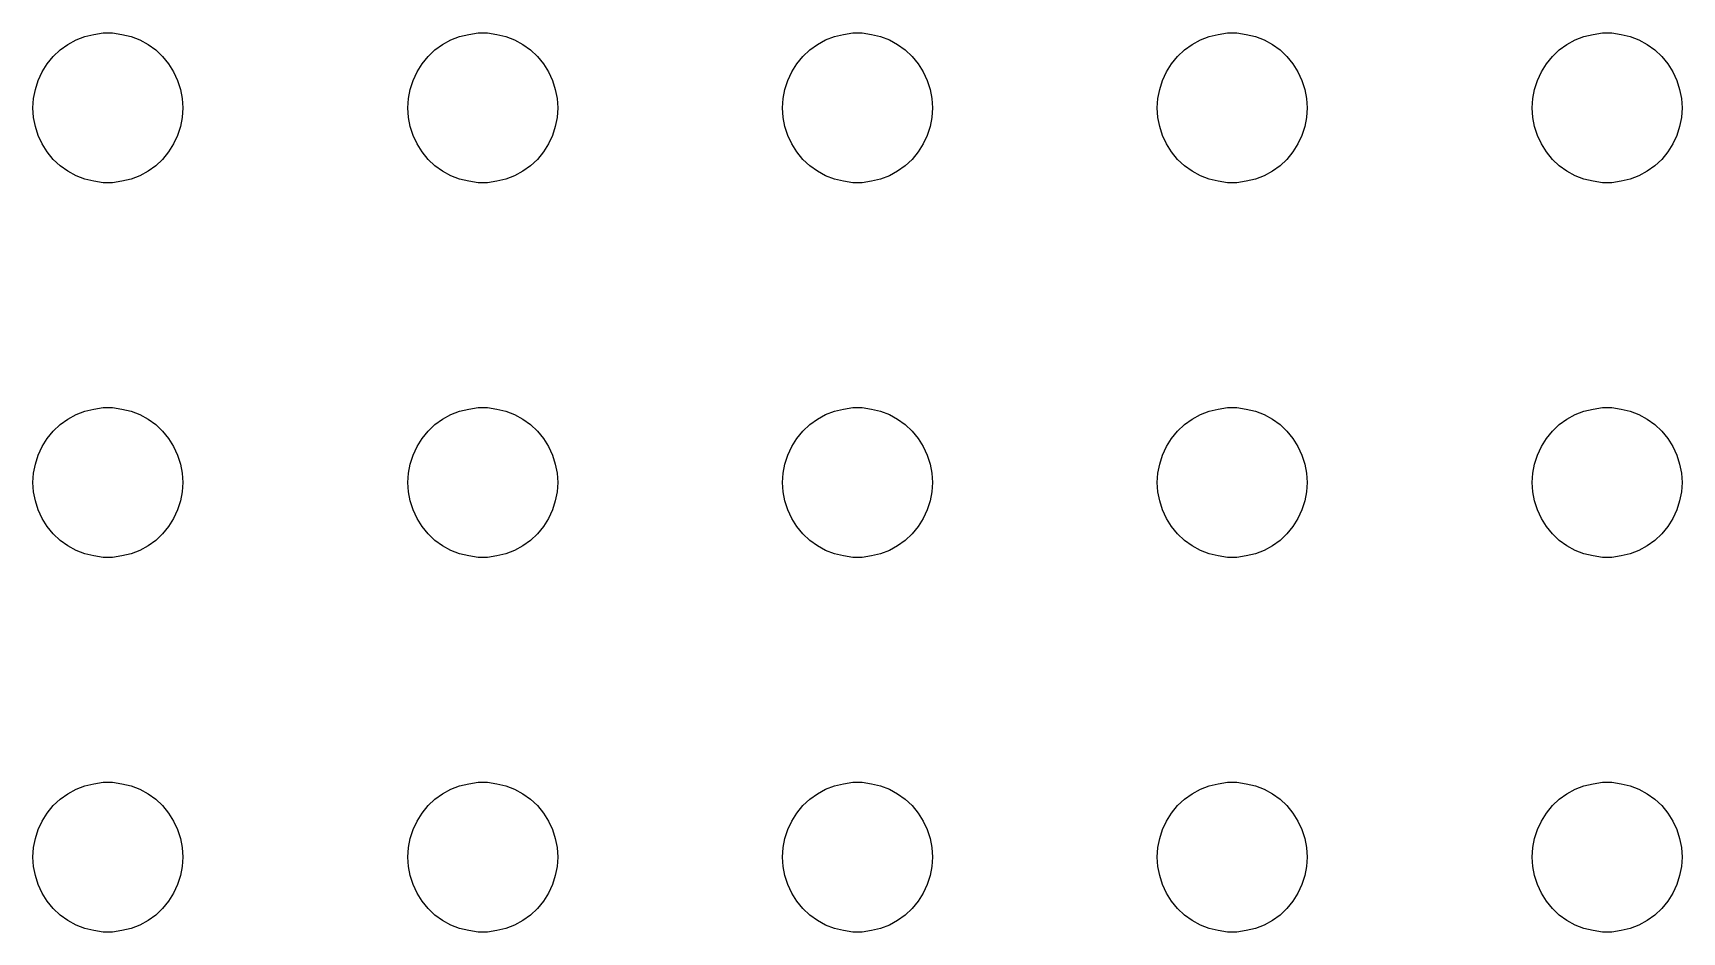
# Model space of a CAD drawing. Header units: metres. Extents: x -134 to 134, y 518 to 1078.
# Drawn here: x -69 to -36, y 1002 to 1020 of the extents above; entities that cross this region are included whole.
import ezdxf

# ---------------------------------------------------------------- set-up
doc = ezdxf.new("R2010")
doc.units = ezdxf.units.M

msp = doc.modelspace()

# ---------------------------------------------------------------- linework, layer by layer
for p, q in [((-68.4561, 1019.66), (-68.3037, 1019.77)), ((-68.3037, 1019.77), (-68.1387, 1019.86)), ((-68.1387, 1019.86), (-67.9635, 1019.93)), ((-67.9635, 1019.93), (-67.7811, 1019.97)), ((-67.7811, 1019.97), (-67.5942, 1020)), ((-67.5942, 1020), (-67.4058, 1020)), ((-67.4058, 1020), (-67.2189, 1019.97)), ((-67.2189, 1019.97), (-67.0365, 1019.93)), ((-67.0365, 1019.93), (-66.8613, 1019.86)), ((-66.8613, 1019.86), (-66.6963, 1019.77)), ((-66.6963, 1019.77), (-66.5439, 1019.66)), ((-60.9561, 1019.66), (-60.8037, 1019.77)), ((-60.8037, 1019.77), (-60.6387, 1019.86)), ((-60.6387, 1019.86), (-60.4635, 1019.93)), ((-60.4635, 1019.93), (-60.2811, 1019.97)), ((-60.2811, 1019.97), (-60.0942, 1020)), ((-60.0942, 1020), (-59.9058, 1020)), ((-59.9058, 1020), (-59.7189, 1019.97)), ((-59.7189, 1019.97), (-59.5365, 1019.93)), ((-59.5365, 1019.93), (-59.3613, 1019.86)), ((-59.3613, 1019.86), (-59.1963, 1019.77)), ((-59.1963, 1019.77), (-59.0439, 1019.66)), ((-53.4561, 1019.66), (-53.3037, 1019.77)), ((-53.3037, 1019.77), (-53.1387, 1019.86)), ((-53.1387, 1019.86), (-52.9635, 1019.93)), ((-52.9635, 1019.93), (-52.7811, 1019.97)), ((-52.7811, 1019.97), (-52.5942, 1020)), ((-52.5942, 1020), (-52.4058, 1020)), ((-52.4058, 1020), (-52.2189, 1019.97)), ((-52.2189, 1019.97), (-52.0365, 1019.93)), ((-52.0365, 1019.93), (-51.8613, 1019.86)), ((-51.8613, 1019.86), (-51.6963, 1019.77)), ((-51.6963, 1019.77), (-51.5439, 1019.66)), ((-45.9561, 1019.66), (-45.8037, 1019.77)), ((-45.8037, 1019.77), (-45.6387, 1019.86)), ((-45.6387, 1019.86), (-45.4635, 1019.93)), ((-45.4635, 1019.93), (-45.2811, 1019.97)), ((-45.2811, 1019.97), (-45.0942, 1020)), ((-45.0942, 1020), (-44.9058, 1020)), ((-44.9058, 1020), (-44.7189, 1019.97)), ((-44.7189, 1019.97), (-44.5365, 1019.93)), ((-44.5365, 1019.93), (-44.3613, 1019.86)), ((-44.3613, 1019.86), (-44.1963, 1019.77)), ((-44.1963, 1019.77), (-44.0439, 1019.66)), ((-38.4561, 1019.66), (-38.3037, 1019.77)), ((-38.3037, 1019.77), (-38.1387, 1019.86)), ((-38.1387, 1019.86), (-37.9635, 1019.93)), ((-37.9635, 1019.93), (-37.7811, 1019.97)), ((-37.7811, 1019.97), (-37.5942, 1020)), ((-37.5942, 1020), (-37.4058, 1020)), ((-37.4058, 1020), (-37.2189, 1019.97)), ((-37.2189, 1019.97), (-37.0365, 1019.93)), ((-37.0365, 1019.93), (-36.8613, 1019.86)), ((-36.8613, 1019.86), (-36.6963, 1019.77)), ((-36.6963, 1019.77), (-36.5439, 1019.66)), ((-68.8145, 1019.22), (-68.7135, 1019.38)), ((-68.7135, 1019.38), (-68.5934, 1019.53)), ((-68.5934, 1019.53), (-68.4561, 1019.66)), ((-66.5439, 1019.66), (-66.4065, 1019.53)), ((-66.4065, 1019.53), (-66.2865, 1019.38)), ((-66.2865, 1019.38), (-66.1855, 1019.22)), ((-61.3145, 1019.22), (-61.2135, 1019.38)), ((-61.2135, 1019.38), (-61.0934, 1019.53)), ((-61.0934, 1019.53), (-60.9561, 1019.66)), ((-59.0439, 1019.66), (-58.9065, 1019.53)), ((-58.9065, 1019.53), (-58.7865, 1019.38)), ((-58.7865, 1019.38), (-58.6855, 1019.22)), ((-53.8145, 1019.22), (-53.7135, 1019.38)), ((-53.7135, 1019.38), (-53.5934, 1019.53)), ((-53.5934, 1019.53), (-53.4561, 1019.66)), ((-51.5439, 1019.66), (-51.4065, 1019.53)), ((-51.4065, 1019.53), (-51.2865, 1019.38)), ((-51.2865, 1019.38), (-51.1855, 1019.22)), ((-46.3145, 1019.22), (-46.2135, 1019.38)), ((-46.2135, 1019.38), (-46.0934, 1019.53)), ((-46.0934, 1019.53), (-45.9561, 1019.66)), ((-44.0439, 1019.66), (-43.9065, 1019.53)), ((-43.9065, 1019.53), (-43.7865, 1019.38)), ((-43.7865, 1019.38), (-43.6855, 1019.22)), ((-38.8145, 1019.22), (-38.7135, 1019.38)), ((-38.7135, 1019.38), (-38.5934, 1019.53)), ((-38.5934, 1019.53), (-38.4561, 1019.66)), ((-36.5439, 1019.66), (-36.4065, 1019.53)), ((-36.4065, 1019.53), (-36.2865, 1019.38)), ((-36.2865, 1019.38), (-36.1855, 1019.22)), ((-68.9529, 1018.87), (-68.8947, 1019.05)), ((-68.8947, 1019.05), (-68.8145, 1019.22)), ((-66.1855, 1019.22), (-66.1053, 1019.05)), ((-66.1053, 1019.05), (-66.0471, 1018.87)), ((-61.4529, 1018.87), (-61.3947, 1019.05)), ((-61.3947, 1019.05), (-61.3145, 1019.22)), ((-58.6855, 1019.22), (-58.6053, 1019.05)), ((-58.6053, 1019.05), (-58.5471, 1018.87)), ((-53.9529, 1018.87), (-53.8947, 1019.05)), ((-53.8947, 1019.05), (-53.8145, 1019.22)), ((-51.1855, 1019.22), (-51.1053, 1019.05)), ((-51.1053, 1019.05), (-51.0471, 1018.87)), ((-46.4529, 1018.87), (-46.3947, 1019.05)), ((-46.3947, 1019.05), (-46.3145, 1019.22)), ((-43.6855, 1019.22), (-43.6053, 1019.05)), ((-43.6053, 1019.05), (-43.5471, 1018.87)), ((-38.9529, 1018.87), (-38.8947, 1019.05)), ((-38.8947, 1019.05), (-38.8145, 1019.22)), ((-36.1855, 1019.22), (-36.1053, 1019.05)), ((-36.1053, 1019.05), (-36.0471, 1018.87)), ((-68.9882, 1018.69), (-68.9529, 1018.87)), ((-66.0471, 1018.87), (-66.0118, 1018.69)), ((-61.4882, 1018.69), (-61.4529, 1018.87)), ((-58.5471, 1018.87), (-58.5118, 1018.69)), ((-53.9882, 1018.69), (-53.9529, 1018.87)), ((-51.0471, 1018.87), (-51.0118, 1018.69)), ((-46.4882, 1018.69), (-46.4529, 1018.87)), ((-43.5471, 1018.87), (-43.5118, 1018.69)), ((-38.9882, 1018.69), (-38.9529, 1018.87)), ((-36.0471, 1018.87), (-36.0118, 1018.69)), ((-69, 1018.5), (-68.9882, 1018.69)), ((-68.9882, 1018.31), (-69, 1018.5)), ((-66.0118, 1018.69), (-66, 1018.5)), ((-66, 1018.5), (-66.0118, 1018.31)), ((-61.5, 1018.5), (-61.4882, 1018.69)), ((-61.4882, 1018.31), (-61.5, 1018.5)), ((-58.5118, 1018.69), (-58.5, 1018.5)), ((-58.5, 1018.5), (-58.5118, 1018.31)), ((-54, 1018.5), (-53.9882, 1018.69)), ((-53.9882, 1018.31), (-54, 1018.5)), ((-51.0118, 1018.69), (-51, 1018.5)), ((-51, 1018.5), (-51.0118, 1018.31)), ((-46.5, 1018.5), (-46.4882, 1018.69)), ((-46.4882, 1018.31), (-46.5, 1018.5)), ((-43.5118, 1018.69), (-43.5, 1018.5)), ((-43.5, 1018.5), (-43.5118, 1018.31)), ((-39, 1018.5), (-38.9882, 1018.69)), ((-38.9882, 1018.31), (-39, 1018.5)), ((-36.0118, 1018.69), (-36, 1018.5)), ((-36, 1018.5), (-36.0118, 1018.31)), ((-68.9529, 1018.13), (-68.9882, 1018.31)), ((-68.8947, 1017.95), (-68.9529, 1018.13)), ((-66.0471, 1018.13), (-66.1053, 1017.95)), ((-66.0118, 1018.31), (-66.0471, 1018.13)), ((-61.4529, 1018.13), (-61.4882, 1018.31)), ((-61.3947, 1017.95), (-61.4529, 1018.13)), ((-58.5471, 1018.13), (-58.6053, 1017.95)), ((-58.5118, 1018.31), (-58.5471, 1018.13)), ((-53.9529, 1018.13), (-53.9882, 1018.31)), ((-53.8947, 1017.95), (-53.9529, 1018.13)), ((-51.0471, 1018.13), (-51.1053, 1017.95)), ((-51.0118, 1018.31), (-51.0471, 1018.13)), ((-46.4529, 1018.13), (-46.4882, 1018.31)), ((-46.3947, 1017.95), (-46.4529, 1018.13)), ((-43.5471, 1018.13), (-43.6053, 1017.95)), ((-43.5118, 1018.31), (-43.5471, 1018.13)), ((-38.9529, 1018.13), (-38.9882, 1018.31)), ((-38.8947, 1017.95), (-38.9529, 1018.13)), ((-36.0471, 1018.13), (-36.1053, 1017.95)), ((-36.0118, 1018.31), (-36.0471, 1018.13)), ((-68.8145, 1017.78), (-68.8947, 1017.95)), ((-68.7135, 1017.62), (-68.8145, 1017.78)), ((-66.1855, 1017.78), (-66.2865, 1017.62)), ((-66.1053, 1017.95), (-66.1855, 1017.78)), ((-61.3145, 1017.78), (-61.3947, 1017.95)), ((-61.2135, 1017.62), (-61.3145, 1017.78)), ((-58.6855, 1017.78), (-58.7865, 1017.62)), ((-58.6053, 1017.95), (-58.6855, 1017.78)), ((-53.8145, 1017.78), (-53.8947, 1017.95)), ((-53.7135, 1017.62), (-53.8145, 1017.78)), ((-51.1855, 1017.78), (-51.2865, 1017.62)), ((-51.1053, 1017.95), (-51.1855, 1017.78)), ((-46.3145, 1017.78), (-46.3947, 1017.95)), ((-46.2135, 1017.62), (-46.3145, 1017.78)), ((-43.6855, 1017.78), (-43.7865, 1017.62)), ((-43.6053, 1017.95), (-43.6855, 1017.78)), ((-38.8145, 1017.78), (-38.8947, 1017.95)), ((-38.7135, 1017.62), (-38.8145, 1017.78)), ((-36.1855, 1017.78), (-36.2865, 1017.62)), ((-36.1053, 1017.95), (-36.1855, 1017.78)), ((-68.5934, 1017.47), (-68.7135, 1017.62)), ((-68.4561, 1017.34), (-68.5934, 1017.47)), ((-66.4065, 1017.47), (-66.5439, 1017.34)), ((-66.2865, 1017.62), (-66.4065, 1017.47)), ((-61.0934, 1017.47), (-61.2135, 1017.62)), ((-60.9561, 1017.34), (-61.0934, 1017.47)), ((-58.9065, 1017.47), (-59.0439, 1017.34)), ((-58.7865, 1017.62), (-58.9065, 1017.47)), ((-53.5934, 1017.47), (-53.7135, 1017.62)), ((-53.4561, 1017.34), (-53.5934, 1017.47)), ((-51.4065, 1017.47), (-51.5439, 1017.34)), ((-51.2865, 1017.62), (-51.4065, 1017.47)), ((-46.0934, 1017.47), (-46.2135, 1017.62)), ((-45.9561, 1017.34), (-46.0934, 1017.47)), ((-43.9065, 1017.47), (-44.0439, 1017.34)), ((-43.7865, 1017.62), (-43.9065, 1017.47)), ((-38.5934, 1017.47), (-38.7135, 1017.62)), ((-38.4561, 1017.34), (-38.5934, 1017.47)), ((-36.4065, 1017.47), (-36.5439, 1017.34)), ((-36.2865, 1017.62), (-36.4065, 1017.47)), ((-68.3037, 1017.23), (-68.4561, 1017.34)), ((-68.1387, 1017.14), (-68.3037, 1017.23)), ((-67.9635, 1017.07), (-68.1387, 1017.14)), ((-67.7811, 1017.03), (-67.9635, 1017.07)), ((-67.0365, 1017.07), (-67.2189, 1017.03)), ((-66.8613, 1017.14), (-67.0365, 1017.07)), ((-66.6963, 1017.23), (-66.8613, 1017.14)), ((-66.5439, 1017.34), (-66.6963, 1017.23)), ((-60.8037, 1017.23), (-60.9561, 1017.34)), ((-60.6387, 1017.14), (-60.8037, 1017.23)), ((-60.4635, 1017.07), (-60.6387, 1017.14)), ((-60.2811, 1017.03), (-60.4635, 1017.07)), ((-59.5365, 1017.07), (-59.7189, 1017.03)), ((-59.3613, 1017.14), (-59.5365, 1017.07)), ((-59.1963, 1017.23), (-59.3613, 1017.14)), ((-59.0439, 1017.34), (-59.1963, 1017.23)), ((-53.3037, 1017.23), (-53.4561, 1017.34)), ((-53.1387, 1017.14), (-53.3037, 1017.23)), ((-52.9635, 1017.07), (-53.1387, 1017.14)), ((-52.7811, 1017.03), (-52.9635, 1017.07)), ((-52.0365, 1017.07), (-52.2189, 1017.03)), ((-51.8613, 1017.14), (-52.0365, 1017.07)), ((-51.6963, 1017.23), (-51.8613, 1017.14)), ((-51.5439, 1017.34), (-51.6963, 1017.23)), ((-45.8037, 1017.23), (-45.9561, 1017.34)), ((-45.6387, 1017.14), (-45.8037, 1017.23)), ((-45.4635, 1017.07), (-45.6387, 1017.14)), ((-45.2811, 1017.03), (-45.4635, 1017.07)), ((-44.5365, 1017.07), (-44.7189, 1017.03)), ((-44.3613, 1017.14), (-44.5365, 1017.07)), ((-44.1963, 1017.23), (-44.3613, 1017.14)), ((-44.0439, 1017.34), (-44.1963, 1017.23)), ((-38.3037, 1017.23), (-38.4561, 1017.34)), ((-38.1387, 1017.14), (-38.3037, 1017.23)), ((-37.9635, 1017.07), (-38.1387, 1017.14)), ((-37.7811, 1017.03), (-37.9635, 1017.07)), ((-37.0365, 1017.07), (-37.2189, 1017.03)), ((-36.8613, 1017.14), (-37.0365, 1017.07)), ((-36.6963, 1017.23), (-36.8613, 1017.14)), ((-36.5439, 1017.34), (-36.6963, 1017.23)), ((-67.5942, 1017), (-67.7811, 1017.03)), ((-67.4058, 1017), (-67.5942, 1017)), ((-67.2189, 1017.03), (-67.4058, 1017)), ((-60.0942, 1017), (-60.2811, 1017.03)), ((-59.9058, 1017), (-60.0942, 1017)), ((-59.7189, 1017.03), (-59.9058, 1017)), ((-52.5942, 1017), (-52.7811, 1017.03)), ((-52.4058, 1017), (-52.5942, 1017)), ((-52.2189, 1017.03), (-52.4058, 1017)), ((-45.0942, 1017), (-45.2811, 1017.03)), ((-44.9058, 1017), (-45.0942, 1017)), ((-44.7189, 1017.03), (-44.9058, 1017)), ((-37.5942, 1017), (-37.7811, 1017.03)), ((-37.4058, 1017), (-37.5942, 1017)), ((-37.2189, 1017.03), (-37.4058, 1017)), ((-67.9635, 1012.43), (-67.7811, 1012.47)), ((-67.7811, 1012.47), (-67.5942, 1012.5)), ((-67.5942, 1012.5), (-67.4058, 1012.5)), ((-67.4058, 1012.5), (-67.2189, 1012.47)), ((-67.2189, 1012.47), (-67.0365, 1012.43)), ((-60.4635, 1012.43), (-60.2811, 1012.47)), ((-60.2811, 1012.47), (-60.0942, 1012.5)), ((-60.0942, 1012.5), (-59.9058, 1012.5)), ((-59.9058, 1012.5), (-59.7189, 1012.47)), ((-59.7189, 1012.47), (-59.5365, 1012.43)), ((-52.9635, 1012.43), (-52.7811, 1012.47)), ((-52.7811, 1012.47), (-52.5942, 1012.5)), ((-52.5942, 1012.5), (-52.4058, 1012.5)), ((-52.4058, 1012.5), (-52.2189, 1012.47)), ((-52.2189, 1012.47), (-52.0365, 1012.43)), ((-45.4635, 1012.43), (-45.2811, 1012.47)), ((-45.2811, 1012.47), (-45.0942, 1012.5)), ((-45.0942, 1012.5), (-44.9058, 1012.5)), ((-44.9058, 1012.5), (-44.7189, 1012.47)), ((-44.7189, 1012.47), (-44.5365, 1012.43)), ((-37.9635, 1012.43), (-37.7811, 1012.47)), ((-37.7811, 1012.47), (-37.5942, 1012.5)), ((-37.5942, 1012.5), (-37.4058, 1012.5)), ((-37.4058, 1012.5), (-37.2189, 1012.47)), ((-37.2189, 1012.47), (-37.0365, 1012.43)), ((-68.5934, 1012.03), (-68.4561, 1012.16)), ((-68.4561, 1012.16), (-68.3037, 1012.27)), ((-68.3037, 1012.27), (-68.1387, 1012.36)), ((-68.1387, 1012.36), (-67.9635, 1012.43)), ((-67.0365, 1012.43), (-66.8613, 1012.36)), ((-66.8613, 1012.36), (-66.6963, 1012.27)), ((-66.6963, 1012.27), (-66.5439, 1012.16)), ((-66.5439, 1012.16), (-66.4065, 1012.03)), ((-61.0934, 1012.03), (-60.9561, 1012.16)), ((-60.9561, 1012.16), (-60.8037, 1012.27)), ((-60.8037, 1012.27), (-60.6387, 1012.36)), ((-60.6387, 1012.36), (-60.4635, 1012.43)), ((-59.5365, 1012.43), (-59.3613, 1012.36)), ((-59.3613, 1012.36), (-59.1963, 1012.27)), ((-59.1963, 1012.27), (-59.0439, 1012.16)), ((-59.0439, 1012.16), (-58.9065, 1012.03)), ((-53.5934, 1012.03), (-53.4561, 1012.16)), ((-53.4561, 1012.16), (-53.3037, 1012.27)), ((-53.3037, 1012.27), (-53.1387, 1012.36)), ((-53.1387, 1012.36), (-52.9635, 1012.43)), ((-52.0365, 1012.43), (-51.8613, 1012.36)), ((-51.8613, 1012.36), (-51.6963, 1012.27)), ((-51.6963, 1012.27), (-51.5439, 1012.16)), ((-51.5439, 1012.16), (-51.4065, 1012.03)), ((-46.0934, 1012.03), (-45.9561, 1012.16)), ((-45.9561, 1012.16), (-45.8037, 1012.27)), ((-45.8037, 1012.27), (-45.6387, 1012.36)), ((-45.6387, 1012.36), (-45.4635, 1012.43)), ((-44.5365, 1012.43), (-44.3613, 1012.36)), ((-44.3613, 1012.36), (-44.1963, 1012.27)), ((-44.1963, 1012.27), (-44.0439, 1012.16)), ((-44.0439, 1012.16), (-43.9065, 1012.03)), ((-38.5934, 1012.03), (-38.4561, 1012.16)), ((-38.4561, 1012.16), (-38.3037, 1012.27)), ((-38.3037, 1012.27), (-38.1387, 1012.36)), ((-38.1387, 1012.36), (-37.9635, 1012.43)), ((-37.0365, 1012.43), (-36.8613, 1012.36)), ((-36.8613, 1012.36), (-36.6963, 1012.27)), ((-36.6963, 1012.27), (-36.5439, 1012.16)), ((-36.5439, 1012.16), (-36.4065, 1012.03)), ((-68.8145, 1011.72), (-68.7135, 1011.88)), ((-68.7135, 1011.88), (-68.5934, 1012.03)), ((-66.4065, 1012.03), (-66.2865, 1011.88)), ((-66.2865, 1011.88), (-66.1855, 1011.72)), ((-61.3145, 1011.72), (-61.2135, 1011.88)), ((-61.2135, 1011.88), (-61.0934, 1012.03)), ((-58.9065, 1012.03), (-58.7865, 1011.88)), ((-58.7865, 1011.88), (-58.6855, 1011.72)), ((-53.8145, 1011.72), (-53.7135, 1011.88)), ((-53.7135, 1011.88), (-53.5934, 1012.03)), ((-51.4065, 1012.03), (-51.2865, 1011.88)), ((-51.2865, 1011.88), (-51.1855, 1011.72)), ((-46.3145, 1011.72), (-46.2135, 1011.88)), ((-46.2135, 1011.88), (-46.0934, 1012.03)), ((-43.9065, 1012.03), (-43.7865, 1011.88)), ((-43.7865, 1011.88), (-43.6855, 1011.72)), ((-38.8145, 1011.72), (-38.7135, 1011.88)), ((-38.7135, 1011.88), (-38.5934, 1012.03)), ((-36.4065, 1012.03), (-36.2865, 1011.88)), ((-36.2865, 1011.88), (-36.1855, 1011.72)), ((-68.9529, 1011.37), (-68.8947, 1011.55)), ((-68.8947, 1011.55), (-68.8145, 1011.72)), ((-66.1855, 1011.72), (-66.1053, 1011.55)), ((-66.1053, 1011.55), (-66.0471, 1011.37)), ((-61.4529, 1011.37), (-61.3947, 1011.55)), ((-61.3947, 1011.55), (-61.3145, 1011.72)), ((-58.6855, 1011.72), (-58.6053, 1011.55)), ((-58.6053, 1011.55), (-58.5471, 1011.37)), ((-53.9529, 1011.37), (-53.8947, 1011.55)), ((-53.8947, 1011.55), (-53.8145, 1011.72)), ((-51.1855, 1011.72), (-51.1053, 1011.55)), ((-51.1053, 1011.55), (-51.0471, 1011.37)), ((-46.4529, 1011.37), (-46.3947, 1011.55)), ((-46.3947, 1011.55), (-46.3145, 1011.72)), ((-43.6855, 1011.72), (-43.6053, 1011.55)), ((-43.6053, 1011.55), (-43.5471, 1011.37)), ((-38.9529, 1011.37), (-38.8947, 1011.55)), ((-38.8947, 1011.55), (-38.8145, 1011.72)), ((-36.1855, 1011.72), (-36.1053, 1011.55)), ((-36.1053, 1011.55), (-36.0471, 1011.37)), ((-69, 1011), (-68.9882, 1011.19)), ((-68.9882, 1011.19), (-68.9529, 1011.37)), ((-66.0471, 1011.37), (-66.0118, 1011.19)), ((-66.0118, 1011.19), (-66, 1011)), ((-61.5, 1011), (-61.4882, 1011.19)), ((-61.4882, 1011.19), (-61.4529, 1011.37)), ((-58.5471, 1011.37), (-58.5118, 1011.19)), ((-58.5118, 1011.19), (-58.5, 1011)), ((-54, 1011), (-53.9882, 1011.19)), ((-53.9882, 1011.19), (-53.9529, 1011.37)), ((-51.0471, 1011.37), (-51.0118, 1011.19)), ((-51.0118, 1011.19), (-51, 1011)), ((-46.5, 1011), (-46.4882, 1011.19)), ((-46.4882, 1011.19), (-46.4529, 1011.37)), ((-43.5471, 1011.37), (-43.5118, 1011.19)), ((-43.5118, 1011.19), (-43.5, 1011)), ((-39, 1011), (-38.9882, 1011.19)), ((-38.9882, 1011.19), (-38.9529, 1011.37)), ((-36.0471, 1011.37), (-36.0118, 1011.19)), ((-36.0118, 1011.19), (-36, 1011)), ((-68.9882, 1010.81), (-69, 1011)), ((-68.9529, 1010.63), (-68.9882, 1010.81)), ((-66.0118, 1010.81), (-66.0471, 1010.63)), ((-66, 1011), (-66.0118, 1010.81)), ((-61.4882, 1010.81), (-61.5, 1011)), ((-61.4529, 1010.63), (-61.4882, 1010.81)), ((-58.5118, 1010.81), (-58.5471, 1010.63)), ((-58.5, 1011), (-58.5118, 1010.81)), ((-53.9882, 1010.81), (-54, 1011)), ((-53.9529, 1010.63), (-53.9882, 1010.81)), ((-51.0118, 1010.81), (-51.0471, 1010.63)), ((-51, 1011), (-51.0118, 1010.81)), ((-46.4882, 1010.81), (-46.5, 1011)), ((-46.4529, 1010.63), (-46.4882, 1010.81)), ((-43.5118, 1010.81), (-43.5471, 1010.63)), ((-43.5, 1011), (-43.5118, 1010.81)), ((-38.9882, 1010.81), (-39, 1011)), ((-38.9529, 1010.63), (-38.9882, 1010.81)), ((-36.0118, 1010.81), (-36.0471, 1010.63)), ((-36, 1011), (-36.0118, 1010.81)), ((-68.8947, 1010.45), (-68.9529, 1010.63)), ((-66.0471, 1010.63), (-66.1053, 1010.45)), ((-61.3947, 1010.45), (-61.4529, 1010.63)), ((-58.5471, 1010.63), (-58.6053, 1010.45)), ((-53.8947, 1010.45), (-53.9529, 1010.63)), ((-51.0471, 1010.63), (-51.1053, 1010.45)), ((-46.3947, 1010.45), (-46.4529, 1010.63)), ((-43.5471, 1010.63), (-43.6053, 1010.45)), ((-38.8947, 1010.45), (-38.9529, 1010.63)), ((-36.0471, 1010.63), (-36.1053, 1010.45)), ((-68.8145, 1010.28), (-68.8947, 1010.45)), ((-68.7135, 1010.12), (-68.8145, 1010.28)), ((-66.1855, 1010.28), (-66.2865, 1010.12)), ((-66.1053, 1010.45), (-66.1855, 1010.28)), ((-61.3145, 1010.28), (-61.3947, 1010.45)), ((-61.2135, 1010.12), (-61.3145, 1010.28)), ((-58.6855, 1010.28), (-58.7865, 1010.12)), ((-58.6053, 1010.45), (-58.6855, 1010.28)), ((-53.8145, 1010.28), (-53.8947, 1010.45)), ((-53.7135, 1010.12), (-53.8145, 1010.28)), ((-51.1855, 1010.28), (-51.2865, 1010.12)), ((-51.1053, 1010.45), (-51.1855, 1010.28)), ((-46.3145, 1010.28), (-46.3947, 1010.45)), ((-46.2135, 1010.12), (-46.3145, 1010.28)), ((-43.6855, 1010.28), (-43.7865, 1010.12)), ((-43.6053, 1010.45), (-43.6855, 1010.28)), ((-38.8145, 1010.28), (-38.8947, 1010.45)), ((-38.7135, 1010.12), (-38.8145, 1010.28)), ((-36.1855, 1010.28), (-36.2865, 1010.12)), ((-36.1053, 1010.45), (-36.1855, 1010.28)), ((-68.5934, 1009.97), (-68.7135, 1010.12)), ((-68.4561, 1009.84), (-68.5934, 1009.97)), ((-68.3037, 1009.73), (-68.4561, 1009.84)), ((-66.5439, 1009.84), (-66.6963, 1009.73)), ((-66.4065, 1009.97), (-66.5439, 1009.84)), ((-66.2865, 1010.12), (-66.4065, 1009.97)), ((-61.0934, 1009.97), (-61.2135, 1010.12)), ((-60.9561, 1009.84), (-61.0934, 1009.97)), ((-60.8037, 1009.73), (-60.9561, 1009.84)), ((-59.0439, 1009.84), (-59.1963, 1009.73)), ((-58.9065, 1009.97), (-59.0439, 1009.84)), ((-58.7865, 1010.12), (-58.9065, 1009.97)), ((-53.5934, 1009.97), (-53.7135, 1010.12)), ((-53.4561, 1009.84), (-53.5934, 1009.97)), ((-53.3037, 1009.73), (-53.4561, 1009.84)), ((-51.5439, 1009.84), (-51.6963, 1009.73)), ((-51.4065, 1009.97), (-51.5439, 1009.84)), ((-51.2865, 1010.12), (-51.4065, 1009.97)), ((-46.0934, 1009.97), (-46.2135, 1010.12)), ((-45.9561, 1009.84), (-46.0934, 1009.97)), ((-45.8037, 1009.73), (-45.9561, 1009.84)), ((-44.0439, 1009.84), (-44.1963, 1009.73)), ((-43.9065, 1009.97), (-44.0439, 1009.84)), ((-43.7865, 1010.12), (-43.9065, 1009.97)), ((-38.5934, 1009.97), (-38.7135, 1010.12)), ((-38.4561, 1009.84), (-38.5934, 1009.97)), ((-38.3037, 1009.73), (-38.4561, 1009.84)), ((-36.5439, 1009.84), (-36.6963, 1009.73)), ((-36.4065, 1009.97), (-36.5439, 1009.84)), ((-36.2865, 1010.12), (-36.4065, 1009.97)), ((-68.1387, 1009.64), (-68.3037, 1009.73)), ((-67.9635, 1009.57), (-68.1387, 1009.64)), ((-67.7811, 1009.53), (-67.9635, 1009.57)), ((-67.5942, 1009.5), (-67.7811, 1009.53)), ((-67.4058, 1009.5), (-67.5942, 1009.5)), ((-67.2189, 1009.53), (-67.4058, 1009.5)), ((-67.0365, 1009.57), (-67.2189, 1009.53)), ((-66.8613, 1009.64), (-67.0365, 1009.57)), ((-66.6963, 1009.73), (-66.8613, 1009.64)), ((-60.6387, 1009.64), (-60.8037, 1009.73)), ((-60.4635, 1009.57), (-60.6387, 1009.64)), ((-60.2811, 1009.53), (-60.4635, 1009.57)), ((-60.0942, 1009.5), (-60.2811, 1009.53)), ((-59.9058, 1009.5), (-60.0942, 1009.5)), ((-59.7189, 1009.53), (-59.9058, 1009.5)), ((-59.5365, 1009.57), (-59.7189, 1009.53)), ((-59.3613, 1009.64), (-59.5365, 1009.57)), ((-59.1963, 1009.73), (-59.3613, 1009.64)), ((-53.1387, 1009.64), (-53.3037, 1009.73)), ((-52.9635, 1009.57), (-53.1387, 1009.64)), ((-52.7811, 1009.53), (-52.9635, 1009.57)), ((-52.5942, 1009.5), (-52.7811, 1009.53)), ((-52.4058, 1009.5), (-52.5942, 1009.5)), ((-52.2189, 1009.53), (-52.4058, 1009.5)), ((-52.0365, 1009.57), (-52.2189, 1009.53)), ((-51.8613, 1009.64), (-52.0365, 1009.57)), ((-51.6963, 1009.73), (-51.8613, 1009.64)), ((-45.6387, 1009.64), (-45.8037, 1009.73)), ((-45.4635, 1009.57), (-45.6387, 1009.64)), ((-45.2811, 1009.53), (-45.4635, 1009.57)), ((-45.0942, 1009.5), (-45.2811, 1009.53)), ((-44.9058, 1009.5), (-45.0942, 1009.5)), ((-44.7189, 1009.53), (-44.9058, 1009.5)), ((-44.5365, 1009.57), (-44.7189, 1009.53)), ((-44.3613, 1009.64), (-44.5365, 1009.57)), ((-44.1963, 1009.73), (-44.3613, 1009.64)), ((-38.1387, 1009.64), (-38.3037, 1009.73)), ((-37.9635, 1009.57), (-38.1387, 1009.64)), ((-37.7811, 1009.53), (-37.9635, 1009.57)), ((-37.5942, 1009.5), (-37.7811, 1009.53)), ((-37.4058, 1009.5), (-37.5942, 1009.5)), ((-37.2189, 1009.53), (-37.4058, 1009.5)), ((-37.0365, 1009.57), (-37.2189, 1009.53)), ((-36.8613, 1009.64), (-37.0365, 1009.57)), ((-36.6963, 1009.73), (-36.8613, 1009.64)), ((-68.3037, 1004.77), (-68.1387, 1004.86)), ((-68.1387, 1004.86), (-67.9635, 1004.93)), ((-67.9635, 1004.93), (-67.7811, 1004.97)), ((-67.7811, 1004.97), (-67.5942, 1005)), ((-67.5942, 1005), (-67.4058, 1005)), ((-67.4058, 1005), (-67.2189, 1004.97)), ((-67.2189, 1004.97), (-67.0365, 1004.93)), ((-67.0365, 1004.93), (-66.8613, 1004.86)), ((-66.8613, 1004.86), (-66.6963, 1004.77)), ((-60.8037, 1004.77), (-60.6387, 1004.86)), ((-60.6387, 1004.86), (-60.4635, 1004.93)), ((-60.4635, 1004.93), (-60.2811, 1004.97)), ((-60.2811, 1004.97), (-60.0942, 1005)), ((-60.0942, 1005), (-59.9058, 1005)), ((-59.9058, 1005), (-59.7189, 1004.97)), ((-59.7189, 1004.97), (-59.5365, 1004.93)), ((-59.5365, 1004.93), (-59.3613, 1004.86)), ((-59.3613, 1004.86), (-59.1963, 1004.77)), ((-53.3037, 1004.77), (-53.1387, 1004.86)), ((-53.1387, 1004.86), (-52.9635, 1004.93)), ((-52.9635, 1004.93), (-52.7811, 1004.97)), ((-52.7811, 1004.97), (-52.5942, 1005)), ((-52.5942, 1005), (-52.4058, 1005)), ((-52.4058, 1005), (-52.2189, 1004.97)), ((-52.2189, 1004.97), (-52.0365, 1004.93)), ((-52.0365, 1004.93), (-51.8613, 1004.86)), ((-51.8613, 1004.86), (-51.6963, 1004.77)), ((-45.8037, 1004.77), (-45.6387, 1004.86)), ((-45.6387, 1004.86), (-45.4635, 1004.93)), ((-45.4635, 1004.93), (-45.2811, 1004.97)), ((-45.2811, 1004.97), (-45.0942, 1005)), ((-45.0942, 1005), (-44.9058, 1005)), ((-44.9058, 1005), (-44.7189, 1004.97)), ((-44.7189, 1004.97), (-44.5365, 1004.93)), ((-44.5365, 1004.93), (-44.3613, 1004.86)), ((-44.3613, 1004.86), (-44.1963, 1004.77)), ((-38.3037, 1004.77), (-38.1387, 1004.86)), ((-38.1387, 1004.86), (-37.9635, 1004.93)), ((-37.9635, 1004.93), (-37.7811, 1004.97)), ((-37.7811, 1004.97), (-37.5942, 1005)), ((-37.5942, 1005), (-37.4058, 1005)), ((-37.4058, 1005), (-37.2189, 1004.97)), ((-37.2189, 1004.97), (-37.0365, 1004.93)), ((-37.0365, 1004.93), (-36.8613, 1004.86)), ((-36.8613, 1004.86), (-36.6963, 1004.77)), ((-68.7135, 1004.38), (-68.5934, 1004.53)), ((-68.5934, 1004.53), (-68.4561, 1004.66)), ((-68.4561, 1004.66), (-68.3037, 1004.77)), ((-66.6963, 1004.77), (-66.5439, 1004.66)), ((-66.5439, 1004.66), (-66.4065, 1004.53)), ((-66.4065, 1004.53), (-66.2865, 1004.38)), ((-61.2135, 1004.38), (-61.0934, 1004.53)), ((-61.0934, 1004.53), (-60.9561, 1004.66)), ((-60.9561, 1004.66), (-60.8037, 1004.77)), ((-59.1963, 1004.77), (-59.0439, 1004.66)), ((-59.0439, 1004.66), (-58.9065, 1004.53)), ((-58.9065, 1004.53), (-58.7865, 1004.38)), ((-53.7135, 1004.38), (-53.5934, 1004.53)), ((-53.5934, 1004.53), (-53.4561, 1004.66)), ((-53.4561, 1004.66), (-53.3037, 1004.77)), ((-51.6963, 1004.77), (-51.5439, 1004.66)), ((-51.5439, 1004.66), (-51.4065, 1004.53)), ((-51.4065, 1004.53), (-51.2865, 1004.38)), ((-46.2135, 1004.38), (-46.0934, 1004.53)), ((-46.0934, 1004.53), (-45.9561, 1004.66)), ((-45.9561, 1004.66), (-45.8037, 1004.77)), ((-44.1963, 1004.77), (-44.0439, 1004.66)), ((-44.0439, 1004.66), (-43.9065, 1004.53)), ((-43.9065, 1004.53), (-43.7865, 1004.38)), ((-38.7135, 1004.38), (-38.5934, 1004.53)), ((-38.5934, 1004.53), (-38.4561, 1004.66)), ((-38.4561, 1004.66), (-38.3037, 1004.77)), ((-36.6963, 1004.77), (-36.5439, 1004.66)), ((-36.5439, 1004.66), (-36.4065, 1004.53)), ((-36.4065, 1004.53), (-36.2865, 1004.38)), ((-68.8947, 1004.05), (-68.8145, 1004.22)), ((-68.8145, 1004.22), (-68.7135, 1004.38)), ((-66.2865, 1004.38), (-66.1855, 1004.22)), ((-66.1855, 1004.22), (-66.1053, 1004.05)), ((-61.3947, 1004.05), (-61.3145, 1004.22)), ((-61.3145, 1004.22), (-61.2135, 1004.38)), ((-58.7865, 1004.38), (-58.6855, 1004.22)), ((-58.6855, 1004.22), (-58.6053, 1004.05)), ((-53.8947, 1004.05), (-53.8145, 1004.22)), ((-53.8145, 1004.22), (-53.7135, 1004.38)), ((-51.2865, 1004.38), (-51.1855, 1004.22)), ((-51.1855, 1004.22), (-51.1053, 1004.05)), ((-46.3947, 1004.05), (-46.3145, 1004.22)), ((-46.3145, 1004.22), (-46.2135, 1004.38)), ((-43.7865, 1004.38), (-43.6855, 1004.22)), ((-43.6855, 1004.22), (-43.6053, 1004.05)), ((-38.8947, 1004.05), (-38.8145, 1004.22)), ((-38.8145, 1004.22), (-38.7135, 1004.38)), ((-36.2865, 1004.38), (-36.1855, 1004.22)), ((-36.1855, 1004.22), (-36.1053, 1004.05)), ((-68.9882, 1003.69), (-68.9529, 1003.87)), ((-68.9529, 1003.87), (-68.8947, 1004.05)), ((-66.1053, 1004.05), (-66.0471, 1003.87)), ((-66.0471, 1003.87), (-66.0118, 1003.69)), ((-61.4882, 1003.69), (-61.4529, 1003.87)), ((-61.4529, 1003.87), (-61.3947, 1004.05)), ((-58.6053, 1004.05), (-58.5471, 1003.87)), ((-58.5471, 1003.87), (-58.5118, 1003.69)), ((-53.9882, 1003.69), (-53.9529, 1003.87)), ((-53.9529, 1003.87), (-53.8947, 1004.05)), ((-51.1053, 1004.05), (-51.0471, 1003.87)), ((-51.0471, 1003.87), (-51.0118, 1003.69)), ((-46.4882, 1003.69), (-46.4529, 1003.87)), ((-46.4529, 1003.87), (-46.3947, 1004.05)), ((-43.6053, 1004.05), (-43.5471, 1003.87)), ((-43.5471, 1003.87), (-43.5118, 1003.69)), ((-38.9882, 1003.69), (-38.9529, 1003.87)), ((-38.9529, 1003.87), (-38.8947, 1004.05)), ((-36.1053, 1004.05), (-36.0471, 1003.87)), ((-36.0471, 1003.87), (-36.0118, 1003.69)), ((-69, 1003.5), (-68.9882, 1003.69)), ((-66.0118, 1003.69), (-66, 1003.5)), ((-61.5, 1003.5), (-61.4882, 1003.69)), ((-58.5118, 1003.69), (-58.5, 1003.5)), ((-54, 1003.5), (-53.9882, 1003.69)), ((-51.0118, 1003.69), (-51, 1003.5)), ((-46.5, 1003.5), (-46.4882, 1003.69)), ((-43.5118, 1003.69), (-43.5, 1003.5)), ((-39, 1003.5), (-38.9882, 1003.69)), ((-36.0118, 1003.69), (-36, 1003.5)), ((-68.9882, 1003.31), (-69, 1003.5)), ((-68.9529, 1003.13), (-68.9882, 1003.31)), ((-66.0118, 1003.31), (-66.0471, 1003.13)), ((-66, 1003.5), (-66.0118, 1003.31)), ((-61.4882, 1003.31), (-61.5, 1003.5)), ((-61.4529, 1003.13), (-61.4882, 1003.31)), ((-58.5118, 1003.31), (-58.5471, 1003.13)), ((-58.5, 1003.5), (-58.5118, 1003.31)), ((-53.9882, 1003.31), (-54, 1003.5)), ((-53.9529, 1003.13), (-53.9882, 1003.31)), ((-51.0118, 1003.31), (-51.0471, 1003.13)), ((-51, 1003.5), (-51.0118, 1003.31)), ((-46.4882, 1003.31), (-46.5, 1003.5)), ((-46.4529, 1003.13), (-46.4882, 1003.31)), ((-43.5118, 1003.31), (-43.5471, 1003.13)), ((-43.5, 1003.5), (-43.5118, 1003.31)), ((-38.9882, 1003.31), (-39, 1003.5)), ((-38.9529, 1003.13), (-38.9882, 1003.31)), ((-36.0118, 1003.31), (-36.0471, 1003.13)), ((-36, 1003.5), (-36.0118, 1003.31)), ((-68.8947, 1002.95), (-68.9529, 1003.13)), ((-68.8145, 1002.78), (-68.8947, 1002.95)), ((-66.1053, 1002.95), (-66.1855, 1002.78)), ((-66.0471, 1003.13), (-66.1053, 1002.95)), ((-61.3947, 1002.95), (-61.4529, 1003.13)), ((-61.3145, 1002.78), (-61.3947, 1002.95)), ((-58.6053, 1002.95), (-58.6855, 1002.78)), ((-58.5471, 1003.13), (-58.6053, 1002.95)), ((-53.8947, 1002.95), (-53.9529, 1003.13)), ((-53.8145, 1002.78), (-53.8947, 1002.95)), ((-51.1053, 1002.95), (-51.1855, 1002.78)), ((-51.0471, 1003.13), (-51.1053, 1002.95)), ((-46.3947, 1002.95), (-46.4529, 1003.13)), ((-46.3145, 1002.78), (-46.3947, 1002.95)), ((-43.6053, 1002.95), (-43.6855, 1002.78)), ((-43.5471, 1003.13), (-43.6053, 1002.95)), ((-38.8947, 1002.95), (-38.9529, 1003.13)), ((-38.8145, 1002.78), (-38.8947, 1002.95)), ((-36.1053, 1002.95), (-36.1855, 1002.78)), ((-36.0471, 1003.13), (-36.1053, 1002.95)), ((-68.7135, 1002.62), (-68.8145, 1002.78)), ((-68.5934, 1002.47), (-68.7135, 1002.62)), ((-66.2865, 1002.62), (-66.4065, 1002.47)), ((-66.1855, 1002.78), (-66.2865, 1002.62)), ((-61.2135, 1002.62), (-61.3145, 1002.78)), ((-61.0934, 1002.47), (-61.2135, 1002.62)), ((-58.7865, 1002.62), (-58.9065, 1002.47)), ((-58.6855, 1002.78), (-58.7865, 1002.62)), ((-53.7135, 1002.62), (-53.8145, 1002.78)), ((-53.5934, 1002.47), (-53.7135, 1002.62)), ((-51.2865, 1002.62), (-51.4065, 1002.47)), ((-51.1855, 1002.78), (-51.2865, 1002.62)), ((-46.2135, 1002.62), (-46.3145, 1002.78)), ((-46.0934, 1002.47), (-46.2135, 1002.62)), ((-43.7865, 1002.62), (-43.9065, 1002.47)), ((-43.6855, 1002.78), (-43.7865, 1002.62)), ((-38.7135, 1002.62), (-38.8145, 1002.78)), ((-38.5934, 1002.47), (-38.7135, 1002.62)), ((-36.2865, 1002.62), (-36.4065, 1002.47)), ((-36.1855, 1002.78), (-36.2865, 1002.62)), ((-68.4561, 1002.34), (-68.5934, 1002.47)), ((-68.3037, 1002.23), (-68.4561, 1002.34)), ((-68.1387, 1002.14), (-68.3037, 1002.23)), ((-66.6963, 1002.23), (-66.8613, 1002.14)), ((-66.5439, 1002.34), (-66.6963, 1002.23)), ((-66.4065, 1002.47), (-66.5439, 1002.34)), ((-60.9561, 1002.34), (-61.0934, 1002.47)), ((-60.8037, 1002.23), (-60.9561, 1002.34)), ((-60.6387, 1002.14), (-60.8037, 1002.23)), ((-59.1963, 1002.23), (-59.3613, 1002.14)), ((-59.0439, 1002.34), (-59.1963, 1002.23)), ((-58.9065, 1002.47), (-59.0439, 1002.34)), ((-53.4561, 1002.34), (-53.5934, 1002.47)), ((-53.3037, 1002.23), (-53.4561, 1002.34)), ((-53.1387, 1002.14), (-53.3037, 1002.23)), ((-51.6963, 1002.23), (-51.8613, 1002.14)), ((-51.5439, 1002.34), (-51.6963, 1002.23)), ((-51.4065, 1002.47), (-51.5439, 1002.34)), ((-45.9561, 1002.34), (-46.0934, 1002.47)), ((-45.8037, 1002.23), (-45.9561, 1002.34)), ((-45.6387, 1002.14), (-45.8037, 1002.23)), ((-44.1963, 1002.23), (-44.3613, 1002.14)), ((-44.0439, 1002.34), (-44.1963, 1002.23)), ((-43.9065, 1002.47), (-44.0439, 1002.34)), ((-38.4561, 1002.34), (-38.5934, 1002.47)), ((-38.3037, 1002.23), (-38.4561, 1002.34)), ((-38.1387, 1002.14), (-38.3037, 1002.23)), ((-36.6963, 1002.23), (-36.8613, 1002.14)), ((-36.5439, 1002.34), (-36.6963, 1002.23)), ((-36.4065, 1002.47), (-36.5439, 1002.34)), ((-67.9635, 1002.07), (-68.1387, 1002.14)), ((-67.7811, 1002.03), (-67.9635, 1002.07)), ((-67.5942, 1002), (-67.7811, 1002.03)), ((-67.4058, 1002), (-67.5942, 1002)), ((-67.2189, 1002.03), (-67.4058, 1002)), ((-67.0365, 1002.07), (-67.2189, 1002.03)), ((-66.8613, 1002.14), (-67.0365, 1002.07)), ((-60.4635, 1002.07), (-60.6387, 1002.14)), ((-60.2811, 1002.03), (-60.4635, 1002.07)), ((-60.0942, 1002), (-60.2811, 1002.03)), ((-59.9058, 1002), (-60.0942, 1002)), ((-59.7189, 1002.03), (-59.9058, 1002)), ((-59.5365, 1002.07), (-59.7189, 1002.03)), ((-59.3613, 1002.14), (-59.5365, 1002.07)), ((-52.9635, 1002.07), (-53.1387, 1002.14)), ((-52.7811, 1002.03), (-52.9635, 1002.07)), ((-52.5942, 1002), (-52.7811, 1002.03)), ((-52.4058, 1002), (-52.5942, 1002)), ((-52.2189, 1002.03), (-52.4058, 1002)), ((-52.0365, 1002.07), (-52.2189, 1002.03)), ((-51.8613, 1002.14), (-52.0365, 1002.07)), ((-45.4635, 1002.07), (-45.6387, 1002.14)), ((-45.2811, 1002.03), (-45.4635, 1002.07)), ((-45.0942, 1002), (-45.2811, 1002.03)), ((-44.9058, 1002), (-45.0942, 1002)), ((-44.7189, 1002.03), (-44.9058, 1002)), ((-44.5365, 1002.07), (-44.7189, 1002.03)), ((-44.3613, 1002.14), (-44.5365, 1002.07)), ((-37.9635, 1002.07), (-38.1387, 1002.14)), ((-37.7811, 1002.03), (-37.9635, 1002.07)), ((-37.5942, 1002), (-37.7811, 1002.03)), ((-37.4058, 1002), (-37.5942, 1002)), ((-37.2189, 1002.03), (-37.4058, 1002)), ((-37.0365, 1002.07), (-37.2189, 1002.03)), ((-36.8613, 1002.14), (-37.0365, 1002.07))]:
    msp.add_line(p, q)

doc.saveas('drawing.dxf')
